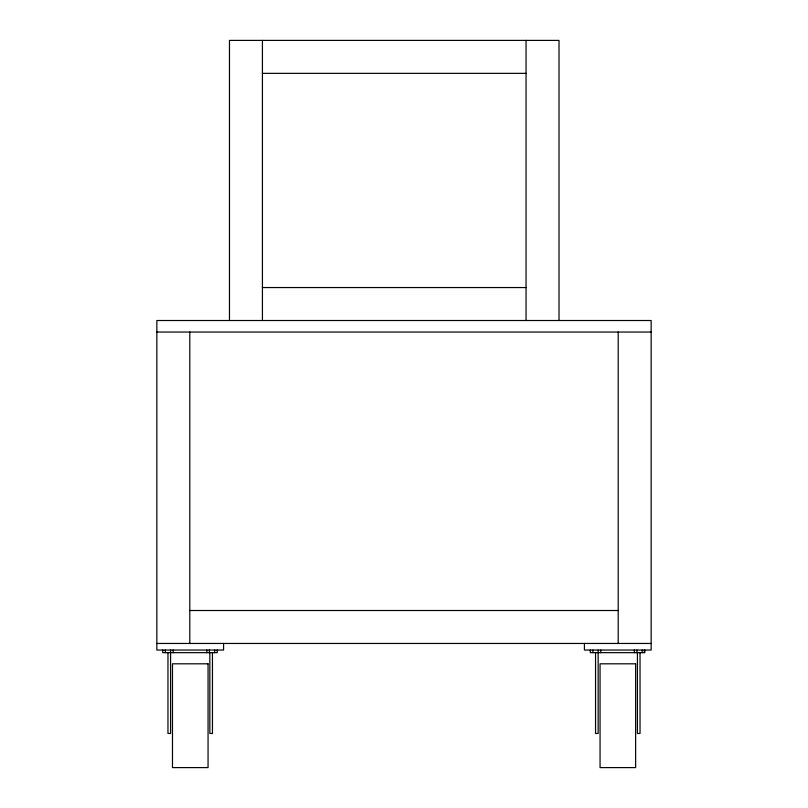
<?xml version="1.0" encoding="UTF-8"?>
<svg xmlns="http://www.w3.org/2000/svg" width="808" height="808" viewBox="0 0 808 808"><rect width="100%" height="100%" fill="white"/><g stroke="black" fill="none" stroke-linecap="round" stroke-linejoin="round"><path stroke-width="1.21" d="M262.428 73.356L526.058 73.356M262.428 287.557L526.058 287.557M156.843 332.048L651.157 332.048M189.799 610.505L618.201 610.505M156.843 643.461L651.157 643.461M644.835 650.046L644.835 652.662L590.305 652.662L590.305 650.046M644.4 650.046L644.4 652.662M642.219 650.046L642.219 652.662M640.037 652.541L640.037 733.472L637.421 733.472L637.421 652.541M636.987 650.046L636.987 652.662M634.371 650.046L634.371 652.662M618.201 332.048L618.201 643.461M600.768 650.046L600.768 652.662M598.152 650.046L598.162 733.472L595.547 733.472L595.547 652.541M592.92 650.046L592.92 652.662M584.416 643.461L584.416 650.046L651.157 650.046L651.157 320.513L156.843 320.513L156.843 650.046L223.584 650.046L223.584 643.461M559.015 320.513L559.015 40.4L229.472 40.4L229.472 320.513M526.058 40.4L526.058 320.513M262.428 40.4L262.428 320.513M217.261 650.046L217.261 652.662L162.731 652.662L162.731 650.046M214.645 650.046L214.645 652.662M212.453 652.541L212.453 733.472L209.838 733.472L209.838 652.541M209.413 650.046L209.413 652.662M206.798 650.046L206.798 652.662M189.799 332.048L189.799 643.461M173.195 650.046L173.195 652.662M170.579 650.046L170.579 733.472L167.963 733.472L167.963 652.541M165.347 650.046L165.347 652.662M208.06 663.812L172.478 663.812L172.478 767.6L208.06 767.6L208.06 663.812M635.633 663.812L600.061 663.812L600.061 767.6L635.633 767.6L635.633 663.812"/></g></svg>
